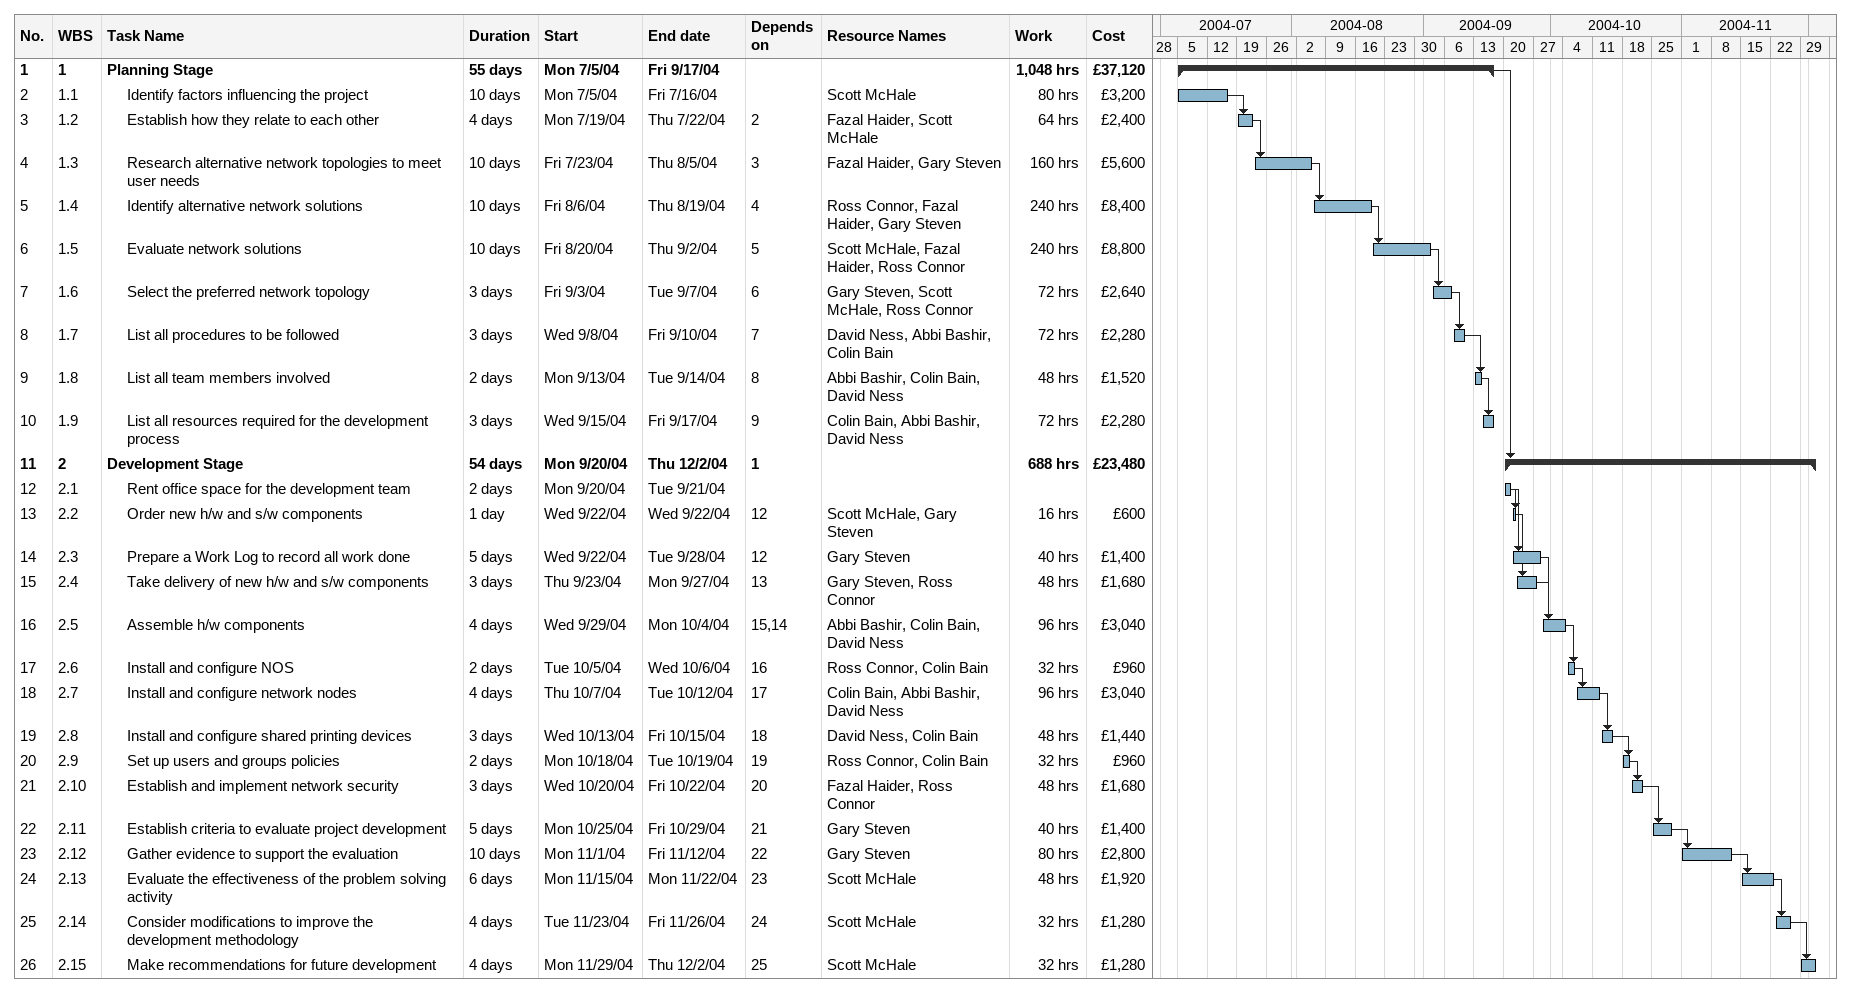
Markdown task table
| ID | WBS | Task | Duration | Start | Finish | Predecessors | Resources | Work (h) | Cost (£) |
|---|---|---|---|---|---|---|---|---|---|
| 1 | 1 | **Planning Stage** | 55d | 2004-07-05 | 2004-09-17 |  |  | 1048 | 37120 |
| 2 | 1.1 | Identify factors influencing the project | 10d | 2004-07-05 | 2004-07-16 |  | Scott McHale | 80 | 3200 |
| 3 | 1.2 | Establish how they relate to each other | 4d | 2004-07-19 | 2004-07-22 | 2 | Fazal Haider, Scott McHale | 64 | 2400 |
| 4 | 1.3 | Research alternative network topologies to meet user needs | 10d | 2004-07-23 | 2004-08-05 | 3 | Fazal Haider, Gary Steven | 160 | 5600 |
| 5 | 1.4 | Identify alternative network solutions | 10d | 2004-08-06 | 2004-08-19 | 4 | Ross Connor, Fazal Haider, Gary Steven | 240 | 8400 |
| 6 | 1.5 | Evaluate network solutions | 10d | 2004-08-20 | 2004-09-02 | 5 | Scott McHale, Fazal Haider, Ross Connor | 240 | 8800 |
| 7 | 1.6 | Select the preferred network topology | 3d | 2004-09-03 | 2004-09-07 | 6 | Gary Steven, Scott McHale, Ross Connor | 72 | 2640 |
| 8 | 1.7 | List all procedures to be followed | 3d | 2004-09-08 | 2004-09-10 | 7 | David Ness, Abbi Bashir, Colin Bain | 72 | 2280 |
| 9 | 1.8 | List all team members involved | 2d | 2004-09-13 | 2004-09-14 | 8 | Abbi Bashir, Colin Bain, David Ness | 48 | 1520 |
| 10 | 1.9 | List all resources required for the development process | 3d | 2004-09-15 | 2004-09-17 | 9 | Colin Bain, Abbi Bashir, David Ness | 72 | 2280 |
| 11 | 2 | **Development Stage** | 54d | 2004-09-20 | 2004-12-02 | 1 |  | 688 | 23480 |
| 12 | 2.1 | Rent office space for the development team | 2d | 2004-09-20 | 2004-09-21 |  |  |  |  |
| 13 | 2.2 | Order new h/w and s/w components | 1d | 2004-09-22 | 2004-09-22 | 12 | Scott McHale, Gary Steven | 16 | 600 |
| 14 | 2.3 | Prepare a Work Log to record all work done | 5d | 2004-09-22 | 2004-09-28 | 12 | Gary Steven | 40 | 1400 |
| 15 | 2.4 | Take delivery of new h/w and s/w components | 3d | 2004-09-23 | 2004-09-27 | 13 | Gary Steven, Ross Connor | 48 | 1680 |
| 16 | 2.5 | Assemble h/w components | 4d | 2004-09-29 | 2004-10-04 | 15, 14 | Abbi Bashir, Colin Bain, David Ness | 96 | 3040 |
| 17 | 2.6 | Install and configure NOS | 2d | 2004-10-05 | 2004-10-06 | 16 | Ross Connor, Colin Bain | 32 | 960 |
| 18 | 2.7 | Install and configure network nodes | 4d | 2004-10-07 | 2004-10-12 | 17 | Colin Bain, Abbi Bashir, David Ness | 96 | 3040 |
| 19 | 2.8 | Install and configure shared printing devices | 3d | 2004-10-13 | 2004-10-15 | 18 | David Ness, Colin Bain | 48 | 1440 |
| 20 | 2.9 | Set up users and groups policies | 2d | 2004-10-18 | 2004-10-19 | 19 | Ross Connor, Colin Bain | 32 | 960 |
| 21 | 2.10 | Establish and implement network security | 3d | 2004-10-20 | 2004-10-22 | 20 | Fazal Haider, Ross Connor | 48 | 1680 |
| 22 | 2.11 | Establish criteria to evaluate project development | 5d | 2004-10-25 | 2004-10-29 | 21 | Gary Steven | 40 | 1400 |
| 23 | 2.12 | Gather evidence to support the evaluation | 10d | 2004-11-01 | 2004-11-12 | 22 | Gary Steven | 80 | 2800 |
| 24 | 2.13 | Evaluate the effectiveness of the problem solving activity | 6d | 2004-11-15 | 2004-11-22 | 23 | Scott McHale | 48 | 1920 |
| 25 | 2.14 | Consider modifications to improve the development methodology | 4d | 2004-11-23 | 2004-11-26 | 24 | Scott McHale | 32 | 1280 |
| 26 | 2.15 | Make recommendations for future development | 4d | 2004-11-29 | 2004-12-02 | 25 | Scott McHale | 32 | 1280 |
